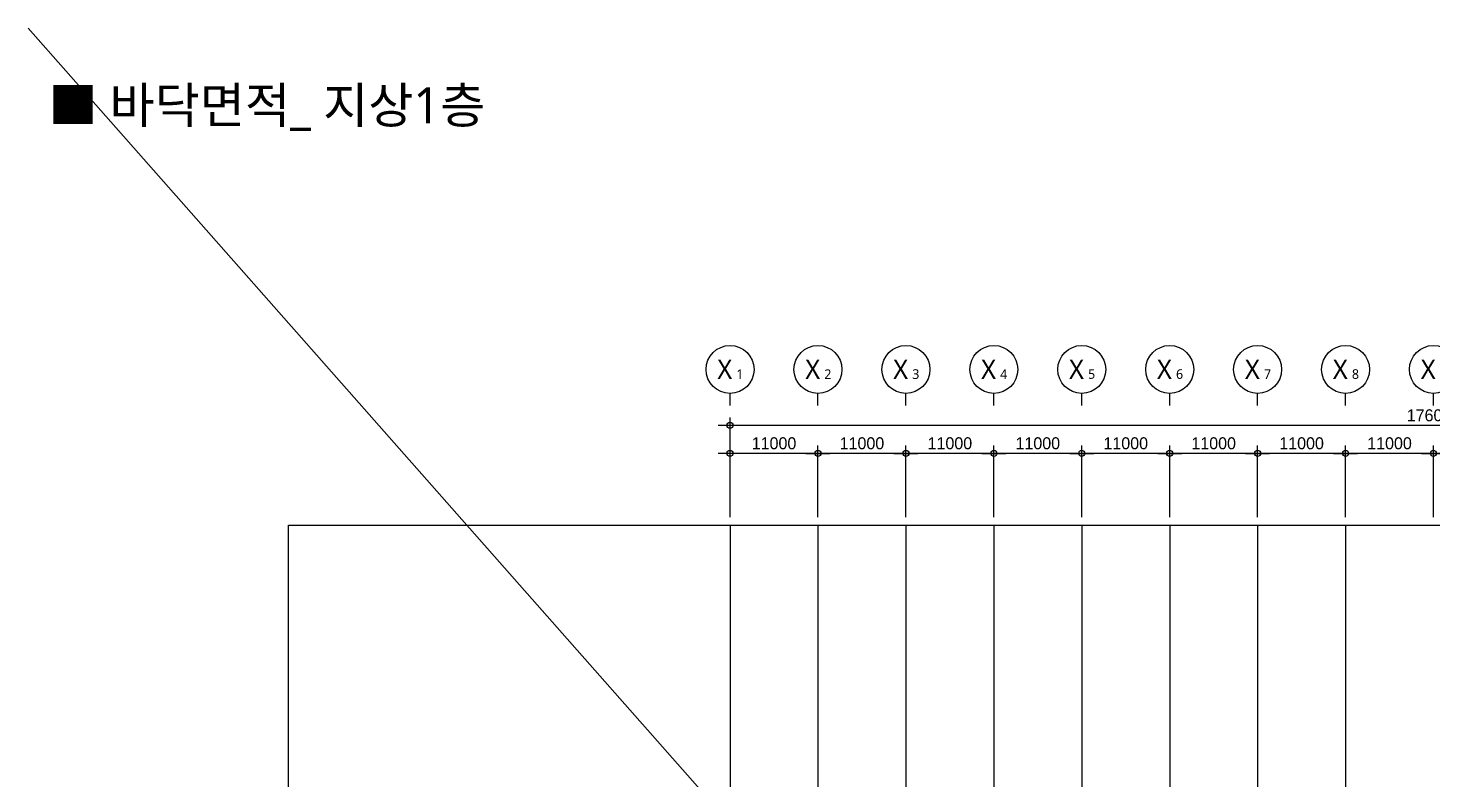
# Model space of a CAD drawing. Header units: millimetres. Extents: x 6000 to 1943854, y 3300 to 446500.
# Drawn here: x 662800 to 838541, y 352427 to 446500 of the extents above; entities that cross this region are included whole.
import ezdxf
from ezdxf.enums import TextEntityAlignment as Align

# ---------------------------------------------------------------- set-up
doc = ezdxf.new("R2010")
doc.units = ezdxf.units.MM
doc.linetypes.add('CEN', pattern=[62, 60, -1, 0, -1])
doc.layers.get('DEFPOINTS').update_dxf_attribs({"color": 171})
for name, color, linetype in [('CEN(ST)', 12, 'CEN'), ('NDIM', 7, 'Continuous'), ('SYM(AXIS)', 7, 'Continuous'), ('TEXT', 3, 'Continuous'), ('TEXT(AXIS)', 2, 'Continuous')]:
    doc.layers.add(name, color=color, linetype=linetype)
doc.styles.add('CGS', font='cgse', dxfattribs={"bigfont": 'cgs'})
doc.styles.add('나눔바른고딕', font='NanumBarunGothic.ttf')
doc.dimstyles.new('NDIM 1200', dxfattribs={"dimscale": 500, "dimtxt": 3, "dimasz": 1, "dimexe": 2, "dimexo": 2, "dimgap": 1, "dimtad": 1, "dimdec": 0, "dimdsep": 46, "dimtxsty": 'CGS', "dimblk": 'DOT0', "dimcen": 1, "dimdle": 8, "dimclrd": 2, "dimclre": 2, "dimclrt": 2, "dimadec": 0, "dimazin": 0, "dimtfac": 1, "dimtdec": 0, "dimtix": 1, "dimtmove": 2, "dimatfit": 3, "dimldrblk": 'DOT0', "dimfxl": 1, "dimtolj": 1, "dimtzin": 0, "dimlwd": -1, "dimlwe": -1, "dimarcsym": 0})

# ---------------------------------------------------------------- blocks, each defined once
blk = doc.blocks.new('DOT0')
blk.add_line((-3, 0), (3, 0))
at = {"color": 6}
blk.add_circle((0, 0), 0.75, dxfattribs=at)
blk = doc.blocks.new('*D7')
at = {"layer": 'DEFPOINTS', "color": 0, "ltscale": 0.4, "transparency": 16777216}
for p in [(1084316, 599882), (1084316, 587382), (1260316, 587382)]:
    blk.add_point(p, dxfattribs=at)
at = {"layer": 'NDIM', "ltscale": 0.4, "transparency": 16777216}
for p, q in [((1084316, 588382), (1084316, 600882)), ((1259816, 599882), (1084816, 599882)), ((1260316, 588382), (1260316, 600882))]:
    blk.add_line(p, q, dxfattribs=at)
at = {"layer": 'NDIM', "ltscale": 0.4, "transparency": 16777216, "xscale": 500, "yscale": 500, "zscale": 500, "rotation": 180}
blk.add_blockref('DOT0', (1084316, 599882), dxfattribs=at)
at = {"layer": 'NDIM', "ltscale": 0.4, "transparency": 16777216, "xscale": 500, "yscale": 500, "zscale": 500}
blk.add_blockref('DOT0', (1260316, 599882), dxfattribs=at)
at = {"layer": 'NDIM', "ltscale": 0.4, "transparency": 16777216, "insert": (1172316, 601132), "char_height": 1500, "attachment_point": 5, "style": 'CGS'}
blk.add_mtext('\\A1;176000', dxfattribs=at)
blk = doc.blocks.new('*D13')
at = {"layer": 'DEFPOINTS', "color": 0, "ltscale": 0.4, "transparency": 16777216}
for p in [(1161316, 596382), (1161316, 587382), (1172316, 587382)]:
    blk.add_point(p, dxfattribs=at)
at = {"layer": 'NDIM', "ltscale": 0.4, "transparency": 16777216}
for p, q in [((1161316, 588382), (1161316, 597382)), ((1171816, 596382), (1161816, 596382)), ((1172316, 588382), (1172316, 597382))]:
    blk.add_line(p, q, dxfattribs=at)
at = {"layer": 'NDIM', "ltscale": 0.4, "transparency": 16777216, "xscale": 500, "yscale": 500, "zscale": 500, "rotation": 180}
blk.add_blockref('DOT0', (1161316, 596382), dxfattribs=at)
at = {"layer": 'NDIM', "ltscale": 0.4, "transparency": 16777216, "xscale": 500, "yscale": 500, "zscale": 500}
blk.add_blockref('DOT0', (1172316, 596382), dxfattribs=at)
at = {"layer": 'NDIM', "ltscale": 0.4, "transparency": 16777216, "insert": (1166816, 597632), "char_height": 1500, "attachment_point": 5, "style": 'CGS'}
blk.add_mtext('\\A1;11000', dxfattribs=at)
blk = doc.blocks.new('A$C2F20087E')
at = {"layer": 'SYM(AXIS)'}
blk.add_line((600, 0), (600, 300), dxfattribs=at)
blk.add_circle((600, 900), 600, dxfattribs=at)
blk = doc.blocks.new('*D14')
at = {"layer": 'DEFPOINTS', "color": 0, "ltscale": 0.4, "transparency": 16777216}
for p in [(1172316, 596382), (1172316, 587382), (1183316, 587382)]:
    blk.add_point(p, dxfattribs=at)
at = {"layer": 'NDIM', "ltscale": 0.4, "transparency": 16777216}
for p, q in [((1172316, 588382), (1172316, 597382)), ((1182816, 596382), (1172816, 596382)), ((1183316, 588382), (1183316, 597382))]:
    blk.add_line(p, q, dxfattribs=at)
at = {"layer": 'NDIM', "ltscale": 0.4, "transparency": 16777216, "xscale": 500, "yscale": 500, "zscale": 500, "rotation": 180}
blk.add_blockref('DOT0', (1172316, 596382), dxfattribs=at)
at = {"layer": 'NDIM', "ltscale": 0.4, "transparency": 16777216, "xscale": 500, "yscale": 500, "zscale": 500}
blk.add_blockref('DOT0', (1183316, 596382), dxfattribs=at)
at = {"layer": 'NDIM', "ltscale": 0.4, "transparency": 16777216, "insert": (1177816, 597632), "char_height": 1500, "attachment_point": 5, "style": 'CGS'}
blk.add_mtext('\\A1;11000', dxfattribs=at)
blk = doc.blocks.new('*D17')
at = {"layer": 'DEFPOINTS', "color": 0, "ltscale": 0.4, "transparency": 16777216}
for p in [(1084316, 596382), (1084316, 587382), (1095316, 587382)]:
    blk.add_point(p, dxfattribs=at)
at = {"layer": 'NDIM', "ltscale": 0.4, "transparency": 16777216}
for p, q in [((1084316, 588382), (1084316, 597382)), ((1094816, 596382), (1084816, 596382)), ((1095316, 588382), (1095316, 597382))]:
    blk.add_line(p, q, dxfattribs=at)
at = {"layer": 'NDIM', "ltscale": 0.4, "transparency": 16777216, "xscale": 500, "yscale": 500, "zscale": 500, "rotation": 180}
blk.add_blockref('DOT0', (1084316, 596382), dxfattribs=at)
at = {"layer": 'NDIM', "ltscale": 0.4, "transparency": 16777216, "xscale": 500, "yscale": 500, "zscale": 500}
blk.add_blockref('DOT0', (1095316, 596382), dxfattribs=at)
at = {"layer": 'NDIM', "ltscale": 0.4, "transparency": 16777216, "insert": (1089816, 597632), "char_height": 1500, "attachment_point": 5, "style": 'CGS'}
blk.add_mtext('\\A1;11000', dxfattribs=at)
blk = doc.blocks.new('*D18')
at = {"layer": 'DEFPOINTS', "color": 0, "ltscale": 0.4, "transparency": 16777216}
for p in [(1095316, 596382), (1095316, 587382), (1106316, 587382)]:
    blk.add_point(p, dxfattribs=at)
at = {"layer": 'NDIM', "ltscale": 0.4, "transparency": 16777216}
for p, q in [((1095316, 588382), (1095316, 597382)), ((1105816, 596382), (1095816, 596382)), ((1106316, 588382), (1106316, 597382))]:
    blk.add_line(p, q, dxfattribs=at)
at = {"layer": 'NDIM', "ltscale": 0.4, "transparency": 16777216, "xscale": 500, "yscale": 500, "zscale": 500, "rotation": 180}
blk.add_blockref('DOT0', (1095316, 596382), dxfattribs=at)
at = {"layer": 'NDIM', "ltscale": 0.4, "transparency": 16777216, "xscale": 500, "yscale": 500, "zscale": 500}
blk.add_blockref('DOT0', (1106316, 596382), dxfattribs=at)
at = {"layer": 'NDIM', "ltscale": 0.4, "transparency": 16777216, "insert": (1100816, 597632), "char_height": 1500, "attachment_point": 5, "style": 'CGS'}
blk.add_mtext('\\A1;11000', dxfattribs=at)
blk = doc.blocks.new('*D19')
at = {"layer": 'DEFPOINTS', "color": 0, "ltscale": 0.4, "transparency": 16777216}
for p in [(1106316, 596382), (1106316, 587382), (1117316, 587382)]:
    blk.add_point(p, dxfattribs=at)
at = {"layer": 'NDIM', "ltscale": 0.4, "transparency": 16777216}
for p, q in [((1106316, 588382), (1106316, 597382)), ((1116816, 596382), (1106816, 596382)), ((1117316, 588382), (1117316, 597382))]:
    blk.add_line(p, q, dxfattribs=at)
at = {"layer": 'NDIM', "ltscale": 0.4, "transparency": 16777216, "xscale": 500, "yscale": 500, "zscale": 500, "rotation": 180}
blk.add_blockref('DOT0', (1106316, 596382), dxfattribs=at)
at = {"layer": 'NDIM', "ltscale": 0.4, "transparency": 16777216, "xscale": 500, "yscale": 500, "zscale": 500}
blk.add_blockref('DOT0', (1117316, 596382), dxfattribs=at)
at = {"layer": 'NDIM', "ltscale": 0.4, "transparency": 16777216, "insert": (1111816, 597632), "char_height": 1500, "attachment_point": 5, "style": 'CGS'}
blk.add_mtext('\\A1;11000', dxfattribs=at)
blk = doc.blocks.new('*D20')
at = {"layer": 'DEFPOINTS', "color": 0, "ltscale": 0.4, "transparency": 16777216}
for p in [(1117316, 596382), (1117316, 587382), (1128316, 587382)]:
    blk.add_point(p, dxfattribs=at)
at = {"layer": 'NDIM', "ltscale": 0.4, "transparency": 16777216}
for p, q in [((1117316, 588382), (1117316, 597382)), ((1127816, 596382), (1117816, 596382)), ((1128316, 588382), (1128316, 597382))]:
    blk.add_line(p, q, dxfattribs=at)
at = {"layer": 'NDIM', "ltscale": 0.4, "transparency": 16777216, "xscale": 500, "yscale": 500, "zscale": 500, "rotation": 180}
blk.add_blockref('DOT0', (1117316, 596382), dxfattribs=at)
at = {"layer": 'NDIM', "ltscale": 0.4, "transparency": 16777216, "xscale": 500, "yscale": 500, "zscale": 500}
blk.add_blockref('DOT0', (1128316, 596382), dxfattribs=at)
at = {"layer": 'NDIM', "ltscale": 0.4, "transparency": 16777216, "insert": (1122816, 597632), "char_height": 1500, "attachment_point": 5, "style": 'CGS'}
blk.add_mtext('\\A1;11000', dxfattribs=at)
blk = doc.blocks.new('*D21')
at = {"layer": 'DEFPOINTS', "color": 0, "ltscale": 0.4, "transparency": 16777216}
for p in [(1128316, 596382), (1128316, 587382), (1139316, 587382)]:
    blk.add_point(p, dxfattribs=at)
at = {"layer": 'NDIM', "ltscale": 0.4, "transparency": 16777216}
for p, q in [((1128316, 588382), (1128316, 597382)), ((1138816, 596382), (1128816, 596382)), ((1139316, 588382), (1139316, 597382))]:
    blk.add_line(p, q, dxfattribs=at)
at = {"layer": 'NDIM', "ltscale": 0.4, "transparency": 16777216, "xscale": 500, "yscale": 500, "zscale": 500, "rotation": 180}
blk.add_blockref('DOT0', (1128316, 596382), dxfattribs=at)
at = {"layer": 'NDIM', "ltscale": 0.4, "transparency": 16777216, "xscale": 500, "yscale": 500, "zscale": 500}
blk.add_blockref('DOT0', (1139316, 596382), dxfattribs=at)
at = {"layer": 'NDIM', "ltscale": 0.4, "transparency": 16777216, "insert": (1133816, 597632), "char_height": 1500, "attachment_point": 5, "style": 'CGS'}
blk.add_mtext('\\A1;11000', dxfattribs=at)
blk = doc.blocks.new('*D22')
at = {"layer": 'DEFPOINTS', "color": 0, "ltscale": 0.4, "transparency": 16777216}
for p in [(1139316, 596382), (1139316, 587382), (1150316, 587382)]:
    blk.add_point(p, dxfattribs=at)
at = {"layer": 'NDIM', "ltscale": 0.4, "transparency": 16777216}
for p, q in [((1139316, 588382), (1139316, 597382)), ((1149816, 596382), (1139816, 596382)), ((1150316, 588382), (1150316, 597382))]:
    blk.add_line(p, q, dxfattribs=at)
at = {"layer": 'NDIM', "ltscale": 0.4, "transparency": 16777216, "xscale": 500, "yscale": 500, "zscale": 500, "rotation": 180}
blk.add_blockref('DOT0', (1139316, 596382), dxfattribs=at)
at = {"layer": 'NDIM', "ltscale": 0.4, "transparency": 16777216, "xscale": 500, "yscale": 500, "zscale": 500}
blk.add_blockref('DOT0', (1150316, 596382), dxfattribs=at)
at = {"layer": 'NDIM', "ltscale": 0.4, "transparency": 16777216, "insert": (1144816, 597632), "char_height": 1500, "attachment_point": 5, "style": 'CGS'}
blk.add_mtext('\\A1;11000', dxfattribs=at)
blk = doc.blocks.new('*D23')
at = {"layer": 'DEFPOINTS', "color": 0, "ltscale": 0.4, "transparency": 16777216}
for p in [(1150316, 596382), (1150316, 587382), (1161316, 587382)]:
    blk.add_point(p, dxfattribs=at)
at = {"layer": 'NDIM', "ltscale": 0.4, "transparency": 16777216}
for p, q in [((1150316, 588382), (1150316, 597382)), ((1160816, 596382), (1150816, 596382)), ((1161316, 588382), (1161316, 597382))]:
    blk.add_line(p, q, dxfattribs=at)
at = {"layer": 'NDIM', "ltscale": 0.4, "transparency": 16777216, "xscale": 500, "yscale": 500, "zscale": 500, "rotation": 180}
blk.add_blockref('DOT0', (1150316, 596382), dxfattribs=at)
at = {"layer": 'NDIM', "ltscale": 0.4, "transparency": 16777216, "xscale": 500, "yscale": 500, "zscale": 500}
blk.add_blockref('DOT0', (1161316, 596382), dxfattribs=at)
at = {"layer": 'NDIM', "ltscale": 0.4, "transparency": 16777216, "insert": (1155816, 597632), "char_height": 1500, "attachment_point": 5, "style": 'CGS'}
blk.add_mtext('\\A1;11000', dxfattribs=at)
blk = doc.blocks.new('A$C1fae6940')
at = {"layer": 'CEN(ST)', "ltscale": 0.5}
for points in [[(1084315.5, 587381.8), (1084315.5, 405238.9)], [(1095315.5, 587381.8), (1095315.5, 405238.9)], [(1106315.5, 587381.8), (1106315.5, 405238.9)], [(1117315.5, 587381.8), (1117315.5, 405238.9)], [(1128315.5, 587381.8), (1128315.5, 405238.9)], [(1139315.5, 587381.8), (1139315.5, 405238.9)], [(1150315.5, 587381.8), (1150315.5, 405238.9)], [(1161315.5, 587381.8), (1161315.5, 405238.9)]]:
    blk.add_lwpolyline(points, dxfattribs=at)
at = {"layer": 'DEFPOINTS'}
blk.add_lwpolyline([(1268025.4, 405238.9), (1029097.9, 405238.9), (1029097.9, 587381.8), (1268025.4, 587381.8)], close=True, dxfattribs=at)
at = {"xscale": 5, "yscale": 5, "zscale": 5}
for p in [(1081315.5, 602381.8), (1092315.5, 602381.8), (1103315.5, 602381.8), (1114315.5, 602381.8), (1125315.5, 602381.8), (1136315.5, 602381.8), (1147315.5, 602381.8), (1158315.5, 602381.8), (1169315.5, 602381.8)]:
    blk.add_blockref('A$C2F20087E', p, dxfattribs=at)
at = {"layer": 'TEXT(AXIS)', "style": '나눔바른고딕'}
for s, height, p in [('X', 2400, (1083657.3, 606901.7)), ('X', 2400, (1094657.3, 606901.7)), ('X', 2400, (1105657.3, 606901.7)), ('X', 2400, (1116657.3, 606901.7)), ('X', 2400, (1127657.3, 606901.7)), ('X', 2400, (1138657.3, 606901.7)), ('X', 2400, (1149657.3, 606901.7)), ('X', 2400, (1160657.3, 606901.7)), ('X', 2400, (1171657.3, 606901.7)), ('1', 1200, (1085553.5, 606301.8)), ('2', 1200, (1096553.5, 606301.8)), ('3', 1200, (1107553.5, 606301.8)), ('4', 1200, (1118553.5, 606301.8)), ('5', 1200, (1129553.5, 606301.8)), ('6', 1200, (1140553.5, 606301.8)), ('7', 1200, (1151553.5, 606301.8)), ('8', 1200, (1162553.5, 606301.8))]:
    blk.add_text(s, height=height, dxfattribs=at).set_placement(p, align=Align.MIDDLE)
at = {"layer": 'NDIM', "ltscale": 0.4}
for base, p1, p2, picture, middle in [((1084315.5, 599881.8), (1260315.5, 587381.8), (1084315.5, 587381.8), '*D7', (1172315.5, 601131.8)), ((1084315.5, 596381.8), (1095315.5, 587381.8), (1084315.5, 587381.8), '*D17', (1089815.5, 597631.8)), ((1095315.5, 596381.8), (1106315.5, 587381.8), (1095315.5, 587381.8), '*D18', (1100815.5, 597631.8)), ((1106315.5, 596381.8), (1117315.5, 587381.8), (1106315.5, 587381.8), '*D19', (1111815.5, 597631.8)), ((1117315.5, 596381.8), (1128315.5, 587381.8), (1117315.5, 587381.8), '*D20', (1122815.5, 597631.8)), ((1128315.5, 596381.8), (1139315.5, 587381.8), (1128315.5, 587381.8), '*D21', (1133815.5, 597631.8)), ((1139315.5, 596381.8), (1150315.5, 587381.8), (1139315.5, 587381.8), '*D22', (1144815.5, 597631.8)), ((1150315.5, 596381.8), (1161315.5, 587381.8), (1150315.5, 587381.8), '*D23', (1155815.5, 597631.8)), ((1161315.5, 596381.8), (1172315.5, 587381.8), (1161315.5, 587381.8), '*D13', (1166815.5, 597631.8)), ((1172315.5, 596381.8), (1183315.5, 587381.8), (1172315.5, 587381.8), '*D14', (1177815.5, 597631.8))]:
    dim = blk.add_linear_dim(base=base, p1=p1, p2=p2, angle=180, dimstyle='NDIM 1200', override={"dimclrd": 256, "dimclre": 256, "dimclrt": 256}, dxfattribs=at)
    dim.commit()
    dim.dimension.update_dxf_attribs({"geometry": picture, "text_midpoint": middle})

msp = doc.modelspace()

# ---------------------------------------------------------------- linework, layer by layer
at = {"layer": 'DEFPOINTS'}
msp.add_lwpolyline([(750614.6, 346983.5), (662800, 446500)], dxfattribs=at)

# ---------------------------------------------------------------- block references
msp.add_blockref('A$C1fae6940', (-333701, -203092.9))

# ---------------------------------------------------------------- texts
at = {"layer": 'TEXT', "style": '나눔바른고딕'}
msp.add_text('■ 바닥면적_ 지상1층', height=4500, dxfattribs=at).set_placement((665333.3, 434602.8))

doc.saveas('drawing.dxf')
